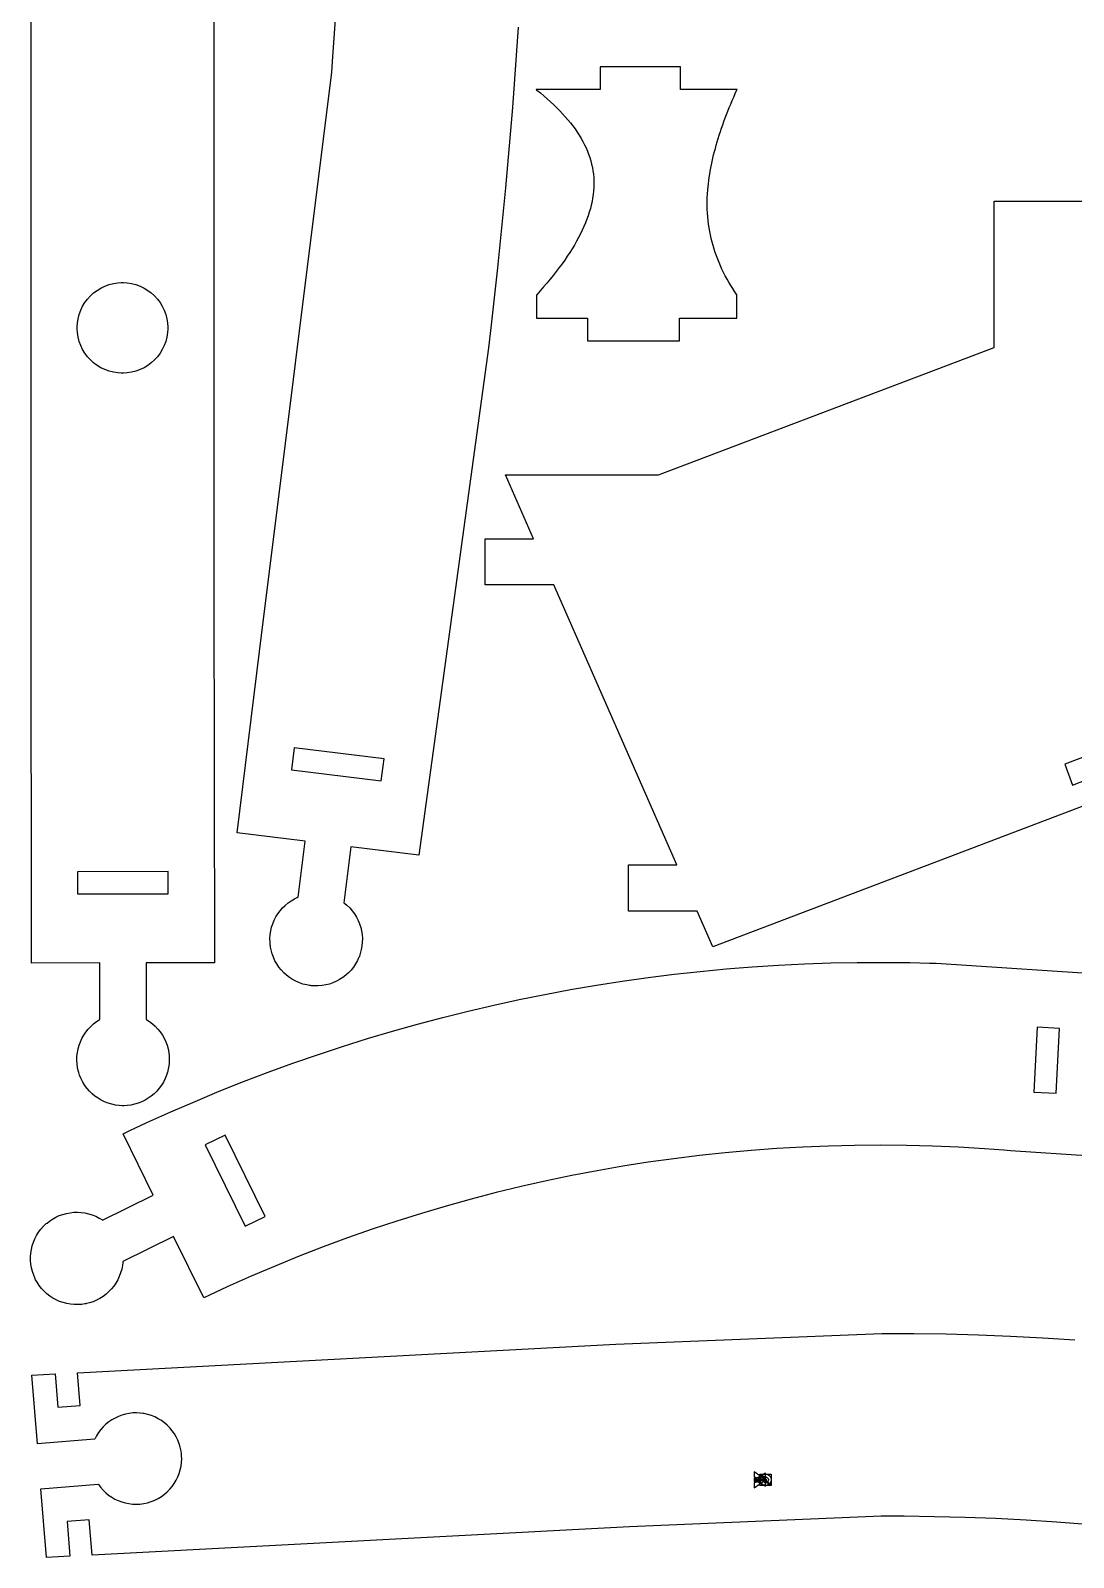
# Model space of a CAD drawing. Extents: x 0 to 195, y 0 to 270.
# Drawn here: x 0 to 91.5, y 0.4 to 134.4 of the extents above; entities that cross this region are included whole.
import ezdxf

# ---------------------------------------------------------------- set-up
doc = ezdxf.new("R2010")
doc.units = 0
doc.layers.get('0').update_dxf_attribs({"linetype": 'CONTINUOUS'})

msp = doc.modelspace()

# ---------------------------------------------------------------- linework, layer by layer
at = {"color": 0}
for points in [[(16.114, 265.679), (16.0942, 85.8333), (16.1381, 52.6167), (10.138, 52.6088), (10.1446, 47.6482), (10.2186, 47.6057), (10.4335, 47.4658), (10.7028, 47.2625), (10.9517, 47.0399), (11.1796, 46.7993), (11.3858, 46.5428), (11.5698, 46.2714), (11.731, 45.9868), (11.8685, 45.6907), (11.9818, 45.3844), (12.0704, 45.0697), (12.1334, 44.7481), (12.1703, 44.4208), (12.1804, 44.0896), (12.1632, 43.7561), (12.1179, 43.4218), (12.0659, 43.1707), (12.0439, 43.0882), (12.022, 43.0057), (11.9423, 42.7619), (11.8155, 42.4493), (11.6647, 42.1512), (11.4914, 41.869), (11.2967, 41.6035), (11.0821, 41.3556), (10.8489, 41.1264), (10.5984, 40.9169), (10.3318, 40.7283), (10.0506, 40.5615), (9.75608, 40.4174), (9.44954, 40.2972), (9.13226, 40.2019), (8.80561, 40.1324), (8.47092, 40.0897), (8.2149, 40.075), (8.12956, 40.0749), (8.04417, 40.0749), (7.78808, 40.0887), (7.45329, 40.1306), (7.12646, 40.1992), (6.80897, 40.2937), (6.50206, 40.4132), (6.20714, 40.5564), (5.92551, 40.7225), (5.65853, 40.9104), (5.40739, 41.1192), (5.17356, 41.3478), (4.95833, 41.595), (4.76297, 41.8601), (4.58886, 42.1419), (4.43728, 42.4394), (4.30963, 42.7518), (4.22933, 42.9954), (4.20719, 43.0778), (4.185, 43.1603), (4.13232, 43.4113), (4.08615, 43.7456), (4.06799, 44.0789), (4.07726, 44.4101), (4.11333, 44.7374), (4.17551, 45.0593), (4.26318, 45.3743), (4.37576, 45.6808), (4.51253, 45.9774), (4.67285, 46.2622), (4.85618, 46.5342), (5.06174, 46.7912), (5.28907, 47.0324), (5.53738, 47.2557), (5.80604, 47.4596), (6.02061, 47.6001), (6.09457, 47.6429), (6.088, 52.6035), (0.08794, 52.5956), (0.04405, 85.8351), (0.06396, 265.681)], [(42.8074, 134.708), (42.3014, 127.666), (41.6958, 120.631), (40.9908, 113.603), (40.3999, 108.336), (40.1862, 106.583), (34.0679, 62.0707), (28.1131, 62.8025), (27.5079, 57.879), (27.5761, 57.8278), (27.7722, 57.6624), (28.0143, 57.4274), (28.2339, 57.1758), (28.4304, 56.9092), (28.6035, 56.629), (28.7526, 56.3369), (28.8774, 56.0347), (28.9774, 55.724), (29.0521, 55.4061), (29.1011, 55.0828), (29.124, 54.7557), (29.1203, 54.4265), (29.0896, 54.0967), (29.0314, 53.7678), (28.9451, 53.4415), (28.8626, 53.1988), (28.8307, 53.1196), (28.7988, 53.0404), (28.6896, 52.8083), (28.5251, 52.5138), (28.3388, 52.2367), (28.1319, 51.9779), (27.9061, 51.7383), (27.6625, 51.5188), (27.4028, 51.3201), (27.1285, 51.1432), (26.8407, 50.9889), (26.541, 50.8579), (26.231, 50.7514), (25.9119, 50.6699), (25.5853, 50.6143), (25.2526, 50.5856), (24.9153, 50.5846), (24.6593, 50.6017), (24.5747, 50.6119), (24.4899, 50.6224), (24.2375, 50.6679), (23.9104, 50.7506), (23.5944, 50.8589), (23.2911, 50.9919), (23.0012, 51.1482), (22.7263, 51.3268), (22.4672, 51.5262), (22.2254, 51.7457), (22.0019, 51.9839), (21.7981, 52.2394), (21.615, 52.5114), (21.4539, 52.7986), (21.3157, 53.0997), (21.2021, 53.4138), (21.1139, 53.7393), (21.0643, 53.991), (21.0524, 54.0756), (21.0406, 54.1601), (21.0192, 54.4157), (21.0146, 54.7531), (21.0376, 55.0861), (21.0878, 55.4136), (21.1639, 55.734), (21.2653, 56.0458), (21.3911, 56.3476), (21.5407, 56.6379), (21.7129, 56.9153), (21.9072, 57.1783), (22.1226, 57.4254), (22.3583, 57.6553), (22.6136, 57.8665), (22.8875, 58.0575), (23.1793, 58.2268), (23.4096, 58.3397), (23.4882, 58.3731), (24.0933, 63.2965), (18.1381, 64.0285), (20.0939, 79.9429), (26.4433, 130.776), (26.5451, 132.131), (26.8201, 136.201)], [(94.0588, 67.0019), (59.8769, 54.0132), (58.4968, 57.1551), (52.4881, 57.1551), (52.4881, 61.2051), (56.7178, 61.2051), (45.9229, 85.7808), (39.9142, 85.7808), (39.9142, 89.8308), (44.1439, 89.8308), (41.6811, 95.4376), (55.1049, 95.4376), (84.5758, 106.608), (84.5758, 119.438), (129.551, 119.438)], [(96.0501, 72.0378), (90.7683, 70.0307), (91.461, 68.2079), (93.3306, 68.9183)], [(93.1233, 35.654), (85.999, 36.1147), (85.4292, 36.1629), (83.7181, 36.2885), (81.4369, 36.4239), (79.1563, 36.5215), (76.8761, 36.5811), (74.5972, 36.6029), (72.32, 36.5871), (70.0449, 36.5335), (67.7724, 36.4422), (65.5029, 36.3136), (63.2369, 36.1476), (60.9749, 35.9442), (58.7172, 35.7036), (56.4646, 35.4258), (54.2172, 35.1111), (51.9756, 34.7592), (49.7403, 34.3706), (47.5117, 33.945), (45.2901, 33.4826), (43.0764, 32.9838), (40.8707, 32.4483), (38.6735, 31.8764), (36.4854, 31.2679), (34.3067, 30.6233), (32.1379, 29.9424), (29.9796, 29.2253), (27.8321, 28.4722), (25.6958, 27.6831), (23.5714, 26.8581), (21.4593, 25.9972), (19.3597, 25.1007), (17.2733, 24.1685), (15.7168, 23.4469), (15.2007, 23.2007), (12.556, 28.5867), (8.10335, 26.4003), (8.09771, 26.3151), (8.06646, 26.0606), (8.00217, 25.7294), (7.91163, 25.4079), (7.79585, 25.0975), (7.65597, 24.7994), (7.49311, 24.5149), (7.30838, 24.2451), (7.10286, 23.9914), (6.87761, 23.755), (6.63385, 23.5371), (6.3725, 23.339), (6.09483, 23.1621), (5.80192, 23.0074), (5.49479, 22.8762), (5.17453, 22.77), (4.92611, 22.7064), (4.84239, 22.6897), (4.75863, 22.6732), (4.50461, 22.6376), (4.16808, 22.6142), (3.83415, 22.6186), (3.50439, 22.6503), (3.18028, 22.7083), (2.86328, 22.7921), (2.55496, 22.9008), (2.25672, 23.0338), (1.97017, 23.1903), (1.69667, 23.3696), (1.43782, 23.5707), (1.1951, 23.7933), (0.97, 24.0362), (0.76394, 24.2992), (0.57856, 24.581), (0.45285, 24.8046), (0.41526, 24.8812), (0.3776, 24.9578), (0.27756, 25.194), (0.16791, 25.5131), (0.08588, 25.8368), (0.03125, 26.1635), (0.00358, 26.4917), (0.00266, 26.8196), (0.02805, 27.1456), (0.07943, 27.4679), (0.15657, 27.7853), (0.25906, 28.0957), (0.38656, 28.3978), (0.53879, 28.6897), (0.71539, 28.97), (0.91607, 29.2369), (1.14046, 29.4889), (1.324, 29.6682), (1.38829, 29.7242), (1.45258, 29.7804), (1.65483, 29.9381), (1.93474, 30.1265), (2.22629, 30.2893), (2.52778, 30.4265), (2.83763, 30.5381), (3.15414, 30.6237), (3.47558, 30.6833), (3.8004, 30.7171), (4.12679, 30.7246), (4.45324, 30.7058), (4.778, 30.6607), (5.09939, 30.589), (5.41581, 30.4908), (5.72553, 30.366), (6.02692, 30.2143), (6.24744, 30.0833), (6.31831, 30.0357), (10.771, 32.2221), (8.12608, 37.6085), (8.64697, 37.8578), (10.2171, 38.5899), (12.321, 39.5389), (14.4371, 40.4554), (16.5651, 41.3396), (18.7049, 42.191), (20.8557, 43.0097), (23.0174, 43.7958), (25.1896, 44.549), (27.3718, 45.2693), (29.5636, 45.9567), (31.7649, 46.6108), (33.975, 47.2319), (36.1936, 47.8197), (38.4204, 48.3743), (40.655, 48.8956), (42.8971, 49.3832), (45.1461, 49.8374), (47.4019, 50.2579), (49.6639, 50.6447), (51.9318, 50.9978), (54.2053, 51.3169), (56.4839, 51.6021), (58.7671, 51.8533), (61.0549, 52.0704), (63.3465, 52.2533), (65.6419, 52.4021), (67.9406, 52.5164), (70.2421, 52.5962), (72.546, 52.6417), (74.8521, 52.6525), (77.1599, 52.6286), (78.8919, 52.589), (79.469, 52.57), (95.4311, 51.5376)], [(92.7146, 3.33692), (90.0461, 3.53863), (87.3753, 3.70654), (84.7021, 3.84076), (82.0271, 3.94114), (79.3506, 4.00776), (76.6726, 4.04047), (74.6635, 4.04383), (73.9937, 4.03928), (52.5704, 3.13238), (52.5704, 3.13238), (5.39899, 0.64204), (5.15093, 3.74274), (3.20714, 3.58724), (3.45101, 0.53922), (1.4031, 0.4311), (0.92046, 6.46408), (5.94401, 6.86594), (5.99138, 6.79596), (6.1454, 6.59392), (6.366, 6.34289), (6.60428, 6.1135), (6.85856, 5.90619), (7.12733, 5.72151), (7.40901, 5.56), (7.70199, 5.42215), (8.00472, 5.30849), (8.3156, 5.21951), (8.63308, 5.15582), (8.95551, 5.11783), (9.28142, 5.10618), (9.60915, 5.12125), (9.93718, 5.16368), (10.2639, 5.234), (10.5079, 5.30458), (10.5877, 5.33257), (10.6675, 5.36057), (10.9021, 5.45801), (11.2011, 5.60736), (11.4836, 5.77924), (11.7489, 5.97233), (11.996, 6.18517), (12.224, 6.41635), (12.432, 6.6645), (12.619, 6.92822), (12.7843, 7.20617), (12.9269, 7.4969), (13.0458, 7.79904), (13.1401, 8.11122), (13.2091, 8.43197), (13.2517, 8.75999), (13.267, 9.09381), (13.261, 9.34776), (13.2542, 9.43201), (13.2474, 9.51633), (13.2131, 9.76807), (13.1449, 10.0952), (13.0507, 10.4122), (12.9316, 10.718), (12.7888, 11.0111), (12.6234, 11.2905), (12.4365, 11.5549), (12.2291, 11.8031), (12.0025, 12.0337), (11.7577, 12.2457), (11.4959, 12.4377), (11.2181, 12.6085), (10.9255, 12.7569), (10.6192, 12.8817), (10.3003, 12.9817), (10.0532, 13.0405), (9.97, 13.0554), (9.88678, 13.0704), (9.6346, 13.1013), (9.30083, 13.1188), (8.97026, 13.1086), (8.64426, 13.0713), (8.32437, 13.008), (8.01204, 12.9193), (7.70876, 12.8059), (7.41596, 12.6686), (7.13514, 12.5083), (6.86778, 12.3256), (6.6154, 12.1214), (6.37939, 11.8963), (6.16129, 11.6512), (5.96251, 11.3868), (5.78461, 11.1039), (5.66465, 10.88), (5.62901, 10.8033), (0.60552, 10.4015), (0.12283, 16.4358), (2.17074, 16.5439), (2.40582, 13.6053), (4.34961, 13.7607), (4.11871, 16.6468), (51.3592, 19.1408), (74.7017, 20.0931), (75.4092, 20.0953), (77.5322, 20.0844), (80.3618, 20.0407), (83.19, 19.9618), (86.0164, 19.8478), (88.8408, 19.6986), (91.6628, 19.5146)]]:
    msp.add_lwpolyline(points, dxfattribs=at)
for points in [[(62.0121, 129.24), (57.0413, 129.24), (57.0413, 131.24), (49.9913, 131.24), (49.9913, 129.24), (44.3699, 129.24), (44.3718, 129.239), (44.3736, 129.237), (44.3756, 129.236), (44.3774, 129.234), (44.3793, 129.233), (44.3831, 129.23), (44.385, 129.228), (44.3868, 129.227), (44.3888, 129.226), (44.3907, 129.224), (44.3925, 129.222), (44.3944, 129.221), (44.3963, 129.22), (44.3982, 129.218), (44.4, 129.217), (44.4019, 129.215), (44.4039, 129.214), (44.4057, 129.212), (44.4076, 129.211), (44.4094, 129.209), (44.4114, 129.208), (44.4133, 129.206), (44.4151, 129.205), (44.4171, 129.203), (44.4189, 129.202), (44.4228, 129.199), (44.4246, 129.197), (44.4265, 129.196), (44.4283, 129.194), (44.7457, 128.94), (45.0536, 128.684), (45.3519, 128.428), (45.6408, 128.169), (45.92, 127.91), (46.1893, 127.649), (46.4488, 127.386), (46.6983, 127.123), (46.9376, 126.858), (47.1668, 126.591), (47.3857, 126.323), (47.5942, 126.053), (47.7921, 125.782), (47.9794, 125.51), (48.156, 125.236), (48.3217, 124.96), (48.4765, 124.683), (48.6203, 124.405), (48.7529, 124.125), (48.8742, 123.843), (48.9842, 123.559), (49.0826, 123.274), (49.1696, 122.988), (49.2449, 122.7), (49.3085, 122.41), (49.36, 122.118), (49.3996, 121.825), (49.4271, 121.53), (49.4425, 121.233), (49.4454, 120.934), (49.4362, 120.634), (49.415, 120.332), (49.3818, 120.028), (49.3368, 119.722), (49.28, 119.415), (49.2118, 119.106), (49.1321, 118.796), (49.0411, 118.483), (48.9389, 118.169), (48.8256, 117.854), (48.7014, 117.537), (48.5663, 117.218), (48.4206, 116.898), (48.2642, 116.576), (48.0975, 116.252), (47.9203, 115.928), (47.7329, 115.601), (47.5354, 115.274), (47.3281, 114.944), (47.1108, 114.614), (46.8839, 114.282), (46.6472, 113.948), (46.4012, 113.613), (46.1458, 113.277), (45.8811, 112.939), (45.6074, 112.601), (45.3246, 112.26), (45.0329, 111.919), (44.7325, 111.576), (44.4235, 111.232), (44.4233, 111.232), (44.4231, 111.232), (44.4226, 111.231), (44.4224, 111.231), (44.4222, 111.231), (44.4219, 111.231), (44.4215, 111.23), (44.4214, 111.23), (44.4211, 111.23), (44.4208, 111.229), (44.4204, 111.229), (44.4203, 111.229), (44.42, 111.228), (44.4199, 111.228), (44.4194, 111.228), (44.4192, 111.227), (44.4187, 111.227), (44.4185, 111.227), (44.4183, 111.227), (44.4181, 111.226), (44.4176, 111.226), (44.4174, 111.226), (44.4172, 111.225), (44.4169, 111.225), (44.4169, 109.19), (48.8961, 109.19), (48.8961, 107.19), (56.9461, 107.19), (56.9461, 109.19), (61.9983, 109.19), (61.9983, 111.223), (61.9982, 111.223), (61.9981, 111.224), (61.9974, 111.225), (61.9972, 111.225), (61.9968, 111.225), (61.9967, 111.226), (61.9963, 111.226), (61.9961, 111.227), (61.9958, 111.227), (61.9956, 111.227), (61.9956, 111.227), (61.9949, 111.228), (61.9947, 111.228), (61.9943, 111.229), (61.9942, 111.229), (61.9937, 111.23), (61.8076, 111.502), (61.6279, 111.776), (61.4546, 112.053), (61.2876, 112.332), (61.1275, 112.613), (60.9737, 112.896), (60.8268, 113.181), (60.6867, 113.469), (60.5532, 113.759), (60.4268, 114.052), (60.3072, 114.347), (60.1946, 114.644), (60.0892, 114.944), (59.9908, 115.246), (59.8996, 115.551), (59.8157, 115.858), (59.7392, 116.168), (59.67, 116.48), (59.6083, 116.795), (59.5542, 117.112), (59.5075, 117.432), (59.4685, 117.755), (59.4372, 118.08), (59.4138, 118.408), (59.3981, 118.738), (59.3904, 119.072), (59.3906, 119.408), (59.3987, 119.747), (59.4151, 120.088), (59.4394, 120.433), (59.4642, 120.704), (59.4935, 120.977), (59.5272, 121.252), (59.5654, 121.528), (59.6082, 121.806), (59.6554, 122.085), (59.7068, 122.366), (59.7626, 122.648), (59.8228, 122.932), (59.8872, 123.217), (59.9557, 123.504), (60.0283, 123.792), (60.1051, 124.081), (60.186, 124.372), (60.2708, 124.665), (60.3597, 124.958), (60.4525, 125.253), (60.5492, 125.55), (60.6496, 125.847), (60.7539, 126.146), (60.8619, 126.447), (60.9737, 126.748), (61.089, 127.051), (61.2082, 127.355), (61.3308, 127.66), (61.4569, 127.967), (61.5865, 128.275), (61.7197, 128.584), (61.8562, 128.894), (61.9961, 129.205), (62.0121, 129.24)], [(8.07161, 104.352), (7.97, 104.352), (7.66515, 104.372), (7.27051, 104.433), (6.88954, 104.531), (6.52436, 104.664), (6.17686, 104.832), (5.84912, 105.031), (5.54313, 105.26), (5.26085, 105.516), (5.00429, 105.798), (4.77544, 106.104), (4.57633, 106.432), (4.40896, 106.78), (4.27528, 107.145), (4.17736, 107.526), (4.11714, 107.921), (4.09663, 108.225), (4.09663, 108.327), (4.09663, 108.429), (4.11714, 108.733), (4.17736, 109.128), (4.27528, 109.509), (4.40896, 109.874), (4.57633, 110.222), (4.77544, 110.549), (5.00429, 110.855), (5.26085, 111.138), (5.54313, 111.394), (5.84912, 111.623), (6.17686, 111.822), (6.52436, 111.99), (6.88954, 112.123), (7.27051, 112.221), (7.66515, 112.281), (7.97, 112.302), (8.07161, 112.302), (8.17318, 112.302), (8.47803, 112.281), (8.87267, 112.221), (9.25364, 112.123), (9.61882, 111.99), (9.96631, 111.822), (10.2941, 111.623), (10.6, 111.394), (10.8823, 111.138), (11.1389, 110.855), (11.3677, 110.549), (11.5668, 110.222), (11.7342, 109.874), (11.8679, 109.509), (11.9658, 109.128), (12.026, 108.733), (12.0466, 108.429), (12.0466, 108.327), (12.0466, 108.225), (12.026, 107.921), (11.9658, 107.526), (11.8679, 107.145), (11.7342, 106.78), (11.5668, 106.432), (11.3677, 106.104), (11.1389, 105.798), (10.8823, 105.516), (10.6, 105.26), (10.2941, 105.031), (9.96631, 104.832), (9.61882, 104.664), (9.25364, 104.531), (8.87267, 104.433), (8.47803, 104.372), (8.17318, 104.352), (8.07161, 104.352)], [(23.1338, 71.4747), (22.8958, 69.5392), (30.7865, 68.5694), (31.0243, 70.505), (23.1338, 71.4747)], [(4.12744, 60.6008), (4.13004, 58.6508), (12.08, 58.6612), (12.0775, 60.6114), (4.12744, 60.6008)], [(90.3062, 46.8475), (88.359, 46.9521), (88.0538, 41.2726), (90.001, 41.1679), (90.3062, 46.8475)], [(17.0925, 37.4985), (15.3421, 36.639), (18.8463, 29.5029), (20.5965, 30.3624), (17.0925, 37.4985)], [(63.509, 7.51019), (64.509, 7.25136), (63.509, 6.99251), (63.509, 6.54428), (64.509, 7.25136), (63.509, 7.95844), (63.509, 7.51019)], [(64.509, 6.67399), (64.509, 7.82872), (63.509, 7.25136), (64.509, 6.67399)], [(64.509, 6.67399), (64.509, 7.82872), (63.509, 7.25136), (64.509, 6.67399)], [(64.8625, 6.89779), (64.8447, 6.89779), (64.7913, 6.905), (64.7249, 6.92562), (64.6649, 6.95822), (64.6125, 7.00136), (64.5693, 7.05371), (64.5368, 7.11376), (64.5161, 7.18012), (64.509, 7.23356), (64.509, 7.25136), (63.509, 7.25136), (64.009, 7.25136), (63.509, 7.25136), (64.009, 7.25136), (63.509, 7.25136), (64.509, 7.25136), (64.509, 7.26921), (64.5018, 7.32264), (64.4811, 7.389), (64.4486, 7.44906), (64.4054, 7.50142), (64.3531, 7.54454), (64.2931, 7.57715), (64.2267, 7.59776), (64.1732, 7.60493), (64.1554, 7.60493), (64.009, 7.25136), (63.509, 7.25136), (64.509, 7.25136), (64.8625, 6.89779)], [(63.509, 7.08697), (64.509, 7.25136), (63.509, 7.41575), (63.509, 7.08697)], [(63.509, 7.08697), (64.509, 7.25136), (63.509, 7.41575), (63.509, 7.08697)], [(63.509, 7.08697), (64.509, 7.25136), (63.509, 7.41575), (63.509, 7.08697)], [(63.509, 7.08697), (64.509, 7.25136), (63.509, 7.41575), (63.509, 7.08697)], [(65.009, 7.25136), (65.009, 7.22618), (64.9988, 7.15061), (64.9697, 7.05675), (64.9236, 6.97185), (64.8625, 6.89785), (64.7885, 6.83675), (64.7036, 6.79069), (64.6097, 6.76156), (64.5342, 6.75136), (64.509, 6.75136), (64.4838, 6.75136), (64.4082, 6.76156), (64.3143, 6.79069), (64.2294, 6.83675), (64.1554, 6.89785), (64.0943, 6.97185), (64.0483, 7.05675), (64.0192, 7.15061), (64.009, 7.22618), (64.009, 7.25136), (64.009, 7.27658), (64.0192, 7.35215), (64.0483, 7.44601), (64.0943, 7.53093), (64.1554, 7.60493), (64.2294, 7.66601), (64.3143, 7.71208), (64.4082, 7.74121), (64.4838, 7.75136), (64.509, 7.75136), (64.5342, 7.75136), (64.6097, 7.74121), (64.7036, 7.71208), (64.7885, 7.66601), (64.8625, 7.60493), (64.9236, 7.53093), (64.9697, 7.44601), (64.9988, 7.35215), (65.009, 7.27658), (65.009, 7.25136)], [(64.009, 7.75136), (65.009, 7.75136), (65.009, 6.75136), (64.009, 6.75136), (64.009, 7.75136)], [(64.009, 7.75136), (65.009, 7.75136), (65.009, 6.75136), (64.009, 6.75136), (64.009, 7.75136)], [(65.009, 7.25136), (65.009, 7.22618), (64.9988, 7.15061), (64.9697, 7.05675), (64.9236, 6.97185), (64.8625, 6.89785), (64.7885, 6.83675), (64.7036, 6.79069), (64.6097, 6.76156), (64.5342, 6.75136), (64.509, 6.75136), (64.4838, 6.75136), (64.4082, 6.76156), (64.3143, 6.79069), (64.2294, 6.83675), (64.1554, 6.89785), (64.0943, 6.97185), (64.0483, 7.05675), (64.0192, 7.15061), (64.009, 7.22618), (64.009, 7.25136), (64.009, 7.27658), (64.0192, 7.35215), (64.0483, 7.44601), (64.0943, 7.53093), (64.1554, 7.60493), (64.2294, 7.66601), (64.3143, 7.71208), (64.4082, 7.74121), (64.4838, 7.75136), (64.509, 7.75136), (64.5342, 7.75136), (64.6097, 7.74121), (64.7036, 7.71208), (64.7885, 7.66601), (64.8625, 7.60493), (64.9236, 7.53093), (64.9697, 7.44601), (64.9988, 7.35215), (65.009, 7.27658), (65.009, 7.25136)], [(65.009, 7.25136), (65.009, 7.22618), (64.9988, 7.15061), (64.9697, 7.05675), (64.9236, 6.97185), (64.8625, 6.89785), (64.7885, 6.83675), (64.7036, 6.79069), (64.6097, 6.76156), (64.5342, 6.75136), (64.509, 6.75136), (64.4838, 6.75136), (64.4082, 6.76156), (64.3143, 6.79069), (64.2294, 6.83675), (64.1554, 6.89785), (64.0943, 6.97185), (64.0483, 7.05675), (64.0192, 7.15061), (64.009, 7.22618), (64.009, 7.25136), (64.009, 7.27658), (64.0192, 7.35215), (64.0483, 7.44601), (64.0943, 7.53093), (64.1554, 7.60493), (64.2294, 7.66601), (64.3143, 7.71208), (64.4082, 7.74121), (64.4838, 7.75136), (64.509, 7.75136), (64.5342, 7.75136), (64.6097, 7.74121), (64.7036, 7.71208), (64.7885, 7.66601), (64.8625, 7.60493), (64.9236, 7.53093), (64.9697, 7.44601), (64.9988, 7.35215), (65.009, 7.27658), (65.009, 7.25136)], [(65.009, 6.75136), (64.009, 7.75136), (65.009, 6.75136)], [(64.759, 7.25136), (64.759, 7.22706), (64.7393, 7.15408), (64.6858, 7.0746), (64.6062, 7.02106), (64.5333, 7.00136), (64.509, 7.00136), (64.4846, 7.00136), (64.4117, 7.02106), (64.3322, 7.0746), (64.2786, 7.15408), (64.259, 7.22706), (64.259, 7.25136), (64.259, 7.27572), (64.2786, 7.34868), (64.3322, 7.42817), (64.4117, 7.48172), (64.4846, 7.50136), (64.509, 7.50136), (64.5333, 7.50136), (64.6062, 7.48172), (64.6858, 7.42817), (64.7393, 7.34868), (64.759, 7.27572), (64.759, 7.25136)], [(64.759, 7.25136), (64.759, 7.22706), (64.7393, 7.15408), (64.6858, 7.0746), (64.6062, 7.02106), (64.5333, 7.00136), (64.509, 7.00136), (64.4846, 7.00136), (64.4117, 7.02106), (64.3322, 7.0746), (64.2786, 7.15408), (64.259, 7.22706), (64.259, 7.25136), (64.259, 7.27572), (64.2786, 7.34868), (64.3322, 7.42817), (64.4117, 7.48172), (64.4846, 7.50136), (64.509, 7.50136), (64.5333, 7.50136), (64.6062, 7.48172), (64.6858, 7.42817), (64.7393, 7.34868), (64.759, 7.27572), (64.759, 7.25136)], [(64.259, 7.25136), (64.259, 7.27572), (64.2786, 7.34868), (64.3322, 7.42817), (64.4117, 7.48172), (64.4846, 7.50136), (64.509, 7.50136), (64.5333, 7.50136), (64.6062, 7.48172), (64.6858, 7.42817), (64.7393, 7.34868), (64.759, 7.27572), (64.759, 7.25136), (64.759, 7.22706), (64.7393, 7.15408), (64.6858, 7.0746), (64.6062, 7.02106), (64.5333, 7.00136), (64.509, 7.00136), (64.4846, 7.00136), (64.4117, 7.02106), (64.3322, 7.0746), (64.2786, 7.15408), (64.259, 7.22706), (64.259, 7.25136)], [(64.4465, 7.25136), (64.4465, 7.25819), (64.4519, 7.27869), (64.466, 7.29824), (64.4861, 7.30994), (64.509, 7.31386), (64.5319, 7.30994), (64.5519, 7.29824), (64.5661, 7.27869), (64.5715, 7.25819), (64.5715, 7.25136), (64.5715, 7.24451), (64.5661, 7.22401), (64.5519, 7.20449), (64.5319, 7.19276), (64.509, 7.18886), (64.4861, 7.19276), (64.466, 7.20449), (64.4519, 7.22401), (64.4465, 7.24451), (64.4465, 7.25136)]]:
    msp.add_lwpolyline(points, close=True, dxfattribs=at)

doc.saveas('drawing.dxf')
